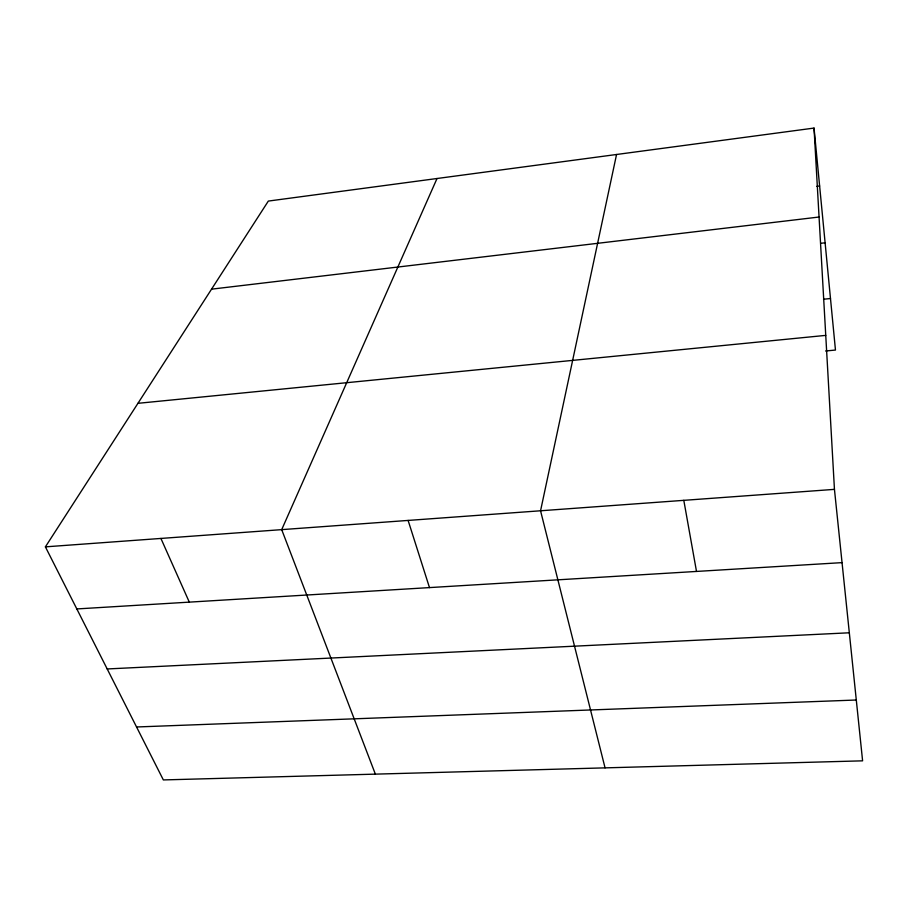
<?xml version="1.0" encoding="UTF-8"?>
<svg xmlns="http://www.w3.org/2000/svg" width="908" height="908" viewBox="0 0 908 908"><rect width="100%" height="100%" fill="white"/><g stroke="black" fill="none" stroke-linecap="round" stroke-linejoin="round"><path stroke-width="1.36" d="M616.555 154.496L540.555 510.784L605.057 767.862M437.02 178.513L281.696 529.636L375.367 774.138M814.033 128.073L834.452 489.367L862.6 760.836L163.349 779.927L45.4 546.854L268.337 201.077L814.033 128.073L835.462 350.045L825.599 350.999M816.814 186.344L819.618 185.992M211.553 289.164L819.061 217.023M820.877 243.287L825.111 242.799M823.499 299.243L830.491 298.516M137.948 403.322L825.747 335.381M45.4 546.854L834.452 489.367M76.817 608.939L842.045 562.631M107.189 668.958L849.32 632.785M136.552 726.979L856.289 700.011M160.92 538.444L189.307 602.14M408.112 520.432L429.484 587.601M683.803 500.342L696.504 571.438"/></g></svg>
